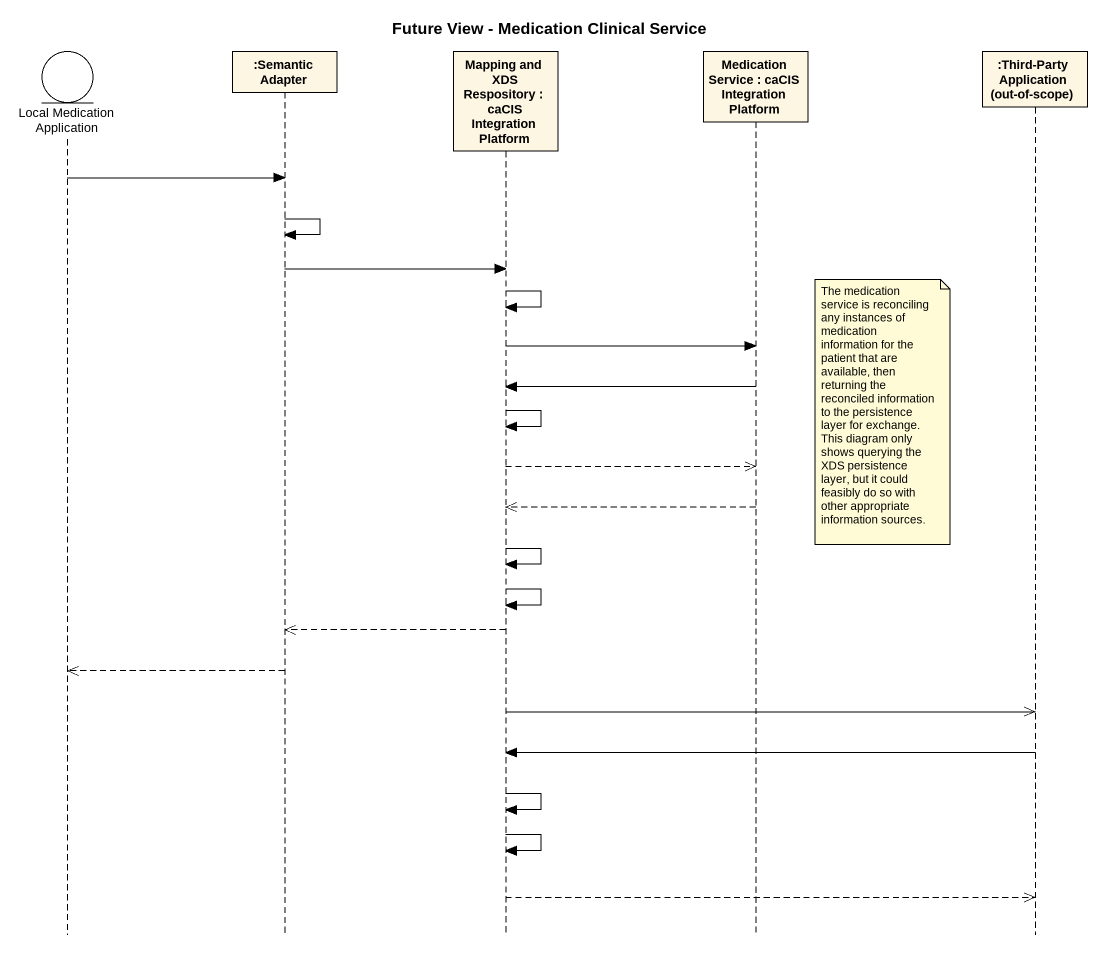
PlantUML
@startuml
title Future View - Medication Clinical Service
hide footbox
entity "Local Medication Application" as Local_Medication_Application
participant ":Semantic Adapter" as Semantic_Adapter
participant "Mapping and XDS Respository : caCIS Integration Platform" as Mapping_and_XDS_Respository
participant "Medication Service : caCIS Integration Platform" as Medication_Service
participant ":Third-Party Application (out-of-scope)" as Third_Party_Application_out

Local_Medication_Application -> Semantic_Adapter
Semantic_Adapter -> Semantic_Adapter
Semantic_Adapter -> Mapping_and_XDS_Respository
Mapping_and_XDS_Respository -> Mapping_and_XDS_Respository
Mapping_and_XDS_Respository -> Medication_Service
Medication_Service -> Mapping_and_XDS_Respository
Mapping_and_XDS_Respository -> Mapping_and_XDS_Respository
note right of Medication_Service : The medication service is reconciling any instances of medication information for the patient that are available, then returning the reconciled information to the persistence layer for exchange. This diagram only shows querying the XDS persistence layer, but it could feasibly do so with other appropriate information sources.
Mapping_and_XDS_Respository -->> Medication_Service
Medication_Service -->> Mapping_and_XDS_Respository
Mapping_and_XDS_Respository -> Mapping_and_XDS_Respository
Mapping_and_XDS_Respository -> Mapping_and_XDS_Respository
Mapping_and_XDS_Respository -->> Semantic_Adapter
Semantic_Adapter -->> Local_Medication_Application
Mapping_and_XDS_Respository ->> Third_Party_Application_out
Third_Party_Application_out -> Mapping_and_XDS_Respository
Mapping_and_XDS_Respository -> Mapping_and_XDS_Respository
Mapping_and_XDS_Respository -> Mapping_and_XDS_Respository
Mapping_and_XDS_Respository -->> Third_Party_Application_out
@enduml
